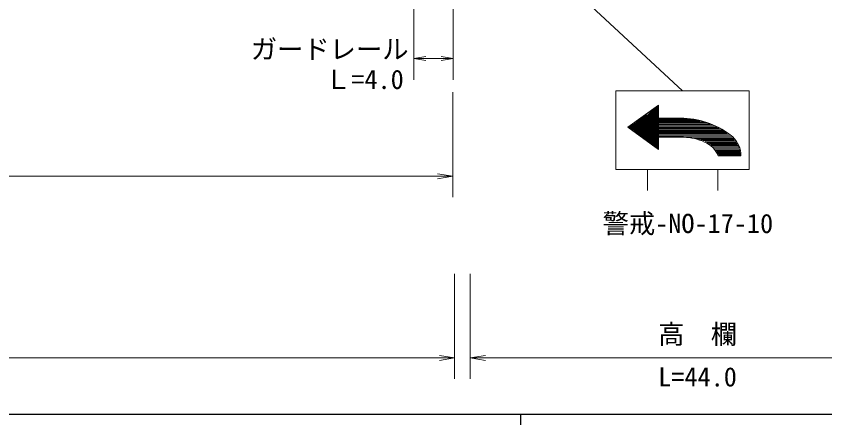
# Model space of a CAD drawing. Units: millimetres, scale not verified. Extents: x 40000 to 680000, y 20000 to 380000.
# Drawn here: x 220036 to 296939, y 204000 to 242829 of the extents above; entities that cross this region are included whole.
import ezdxf
from ezdxf.enums import TextEntityAlignment as Align

# ---------------------------------------------------------------- set-up
doc = ezdxf.new("R2010")
doc.units = ezdxf.units.MM
doc.header["$LTSCALE"] = 1000
for name, color, linetype, lineweight in [('M-STR-STR3', 7, 'Continuous', 13), ('M-STR-STRC', 7, 'Continuous', 13), ('M-TTL-BAND', 7, 'Continuous', 25)]:
    doc.layers.add(name, color=color, linetype=linetype, lineweight=lineweight)
doc.styles.add('ＭＳ ゴシック', font='')
doc.styles.get('ＭＳ ゴシック').set_extended_font_data('MS Gothic')

# ---------------------------------------------------------------- blocks, each defined once
blk = doc.blocks.new('open_arrow')
at = {"color": 0, "linetype": 'Continuous', "lineweight": -2}
blk.add_lwpolyline([(7.5, 1.25), (0, 0), (7.5, -1.25)], dxfattribs=at)

msp = doc.modelspace()

# ---------------------------------------------------------------- linework, layer by layer
at = {"layer": 'M-STR-STR3'}
for p, q in [((257845, 243891), (257845, 236788)), ((261605, 236788), (261605, 243527)), ((257842, 238813), (261602, 238813)), ((261547, 235619), (261547, 225619)), ((139423, 227619), (261547, 227619)), ((261729, 218354), (261729, 208354)), ((263208, 218354), (263208, 208354)), ((133737, 210354), (261729, 210354)), ((263208, 210354), (306479, 210354))]:
    msp.add_line(p, q, dxfattribs=at)
at = {"layer": 'M-STR-STRC'}
for p, q in [((283407, 235732), (263513, 254197)), ((277061, 228262), (277061, 235732)), ((277061, 235732), (289751, 235732)), ((289751, 235732), (289751, 228262)), ((281111, 234370), (278200, 232283)), ((280413, 230671), (280413, 233827)), ((280503, 230605), (280503, 233917)), ((280593, 230539), (280593, 234007)), ((280683, 230474), (280683, 234064)), ((280773, 230408), (280773, 234128)), ((280863, 230343), (280863, 234193)), ((280953, 230277), (280953, 234258)), ((281043, 230212), (281043, 234322)), ((281111, 230163), (281111, 234370)), ((279245, 231522), (279245, 233033)), ((279335, 231456), (279335, 233097)), ((279425, 231391), (279425, 233162)), ((279515, 231325), (279515, 233226)), ((279605, 231259), (279605, 233291)), ((279695, 231194), (279695, 233355)), ((279785, 231128), (279785, 233420)), ((279873, 231064), (279873, 233483)), ((279963, 230998), (279963, 233548)), ((280053, 231076), (280053, 233467)), ((280143, 230986), (280143, 233557)), ((280233, 230802), (280233, 233647)), ((280323, 230736), (280323, 233737)), ((281102, 233056), (284154, 233056)), ((281106, 233142), (283542, 233142)), ((281111, 230163), (278200, 232283)), ((278345, 232199), (278345, 232367)), ((278435, 232147), (278435, 232419)), ((278525, 232095), (278525, 232471)), ((278615, 232043), (278615, 232523)), ((278615, 232043), (278615, 232523)), ((278705, 231991), (278705, 232575)), ((278795, 231887), (278795, 232627)), ((278885, 231810), (278885, 232679)), ((278975, 231760), (278975, 232782)), ((279065, 231710), (279065, 232876)), ((279155, 231587), (279155, 232968)), ((280997, 232607), (286011, 232605)), ((281042, 232786), (285368, 232802)), ((281087, 232502), (286272, 232502)), ((281087, 232502), (286272, 232502)), ((281102, 232966), (284794, 232966)), ((281102, 232891), (285066, 232876)), ((281102, 232711), (285698, 232711)), ((281117, 232292), (286718, 232277)), ((281147, 232397), (286553, 232390)), ((280579, 230550), (279335, 231794)), ((280579, 230550), (279335, 231794)), ((281072, 232113), (287065, 232086)), ((281072, 232008), (287214, 231997)), ((281117, 231679), (287644, 231664)), ((281147, 232188), (286889, 232188)), ((281147, 231843), (287494, 231843)), ((281147, 231753), (287629, 231753)), ((281162, 231933), (287331, 231924)), ((281162, 231574), (287823, 231604)), ((281162, 231484), (287929, 231518)), ((281102, 231424), (288059, 231411)), ((281111, 231322), (283512, 231326)), ((283902, 231311), (288209, 231319)), ((284560, 231215), (288313, 231204)), ((284934, 231140), (288377, 231140)), ((285144, 231050), (288332, 231095)), ((285383, 230975), (288422, 231005)), ((285559, 230921), (288572, 230890)), ((285683, 230870), (288542, 230900)), ((285757, 230795), (288497, 230825)), ((285757, 230750), (288602, 230750)), ((285967, 230661), (288617, 230676)), ((286074, 230526), (288724, 230510)), ((286120, 230591), (288676, 230586)), ((286263, 230434), (288766, 230421)), ((286372, 230340), (288834, 230331)), ((286421, 230242), (288799, 230228)), ((286463, 230137), (288856, 230137)), ((286572, 229989), (288921, 229957)), ((286596, 230077), (288886, 230047)), ((286686, 229912), (288841, 229897)), ((286693, 229793), (288916, 229777)), ((286700, 229837), (288931, 229867)), ((286742, 229702), (288916, 229718)), ((286803, 229571), (287036, 229571)), ((286850, 229643), (288886, 229628)), ((288961, 229571), (286958, 229571)), ((286716, 228262), (277061, 228262)), ((280061, 228262), (280061, 226262)), ((286602, 228262), (287218, 228262)), ((286751, 228262), (286751, 226262)), ((289751, 228262), (287030, 228262))]:
    msp.add_line(p, q, dxfattribs=at)
for centre, radius, start, end in [((283156, 225188), 7964, 50.86138, 87.22148), ((283378, 226169), 5159, 65.67449, 88.51057), ((284513, 228580), 2495, 23.40864, 66.62803), ((286455, 229549), 2506, 0.51322, 46.4217)]:
    msp.add_arc(centre, radius, start, end, dxfattribs=at)
at = {"layer": 'M-TTL-BAND'}
for p, q in [((40000, 205000), (579000, 205000)), ((268000, 205000), (268000, 204000))]:
    msp.add_line(p, q, dxfattribs=at)

# ---------------------------------------------------------------- block references
at = {"layer": 'M-STR-STR3'}
for p, xscale, yscale in [((257842, 238813), 155, 155), ((263208, 210354), 193, 193)]:
    msp.add_blockref('open_arrow', p, dxfattribs=dict(at, xscale=xscale, yscale=yscale))
at = {"layer": 'M-STR-STR3', "rotation": 180}
for p, xscale, yscale in [((261602, 238813), 155, 155), ((261547, 227619), 193, 193), ((261729, 210354), 193, 193)]:
    msp.add_blockref('open_arrow', p, dxfattribs=dict(at, xscale=xscale, yscale=yscale))

# ---------------------------------------------------------------- texts
at = {"layer": 'M-STR-STR3', "style": 'ＭＳ ゴシック'}
for s, p in [('ガードレール', (242349, 238231)), ('Ｌ=4.0', (249408, 235358)), ('高\u3000欄', (281093, 211150)), ('L=44.0', (281093, 207091))]:
    msp.add_text(s, height=1833, dxfattribs=at).set_placement(p, align=Align.BOTTOM_LEFT)
at = {"layer": 'M-STR-STRC', "style": 'ＭＳ ゴシック'}
msp.add_text('警戒-NO-17-10', height=1833, dxfattribs=at).set_placement((292027, 221666), align=Align.BOTTOM_RIGHT)

doc.saveas('drawing.dxf')
